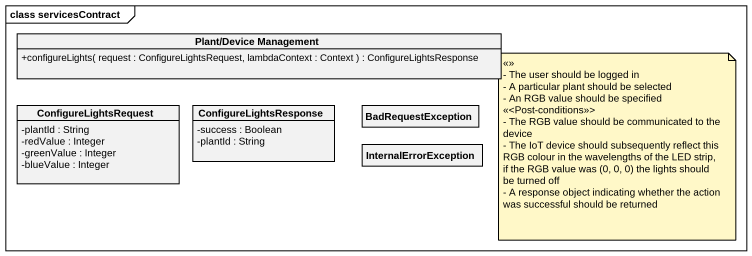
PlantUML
@startuml
mainframe class servicesContract
hide circle
hide empty members
skinparam classAttributeIconSize 0
class "Plant/Device Management" as Plant_Device_Management {
  +configureLights( request : ConfigureLightsRequest, lambdaContext : Context ) : ConfigureLightsResponse
}
class ConfigureLightsRequest {
  -plantId : String
  -redValue : Integer
  -greenValue : Integer
  -blueValue : Integer
}
class ConfigureLightsResponse {
  -success : Boolean
  -plantId : String
}
class BadRequestException
class InternalErrorException
note as N1
  <<>>
  - The user should be logged in
  - A particular plant should be selected
  - An RGB value should be specified
  <<<Post-conditions>>>
  - The RGB value should be communicated to the device
  - The IoT device should subsequently reflect this RGB colour in the wavelengths of the LED strip, if the RGB value was (0, 0, 0) the lights should be turned off
  - A response object indicating whether the action was successful should be returned
end note
@enduml
